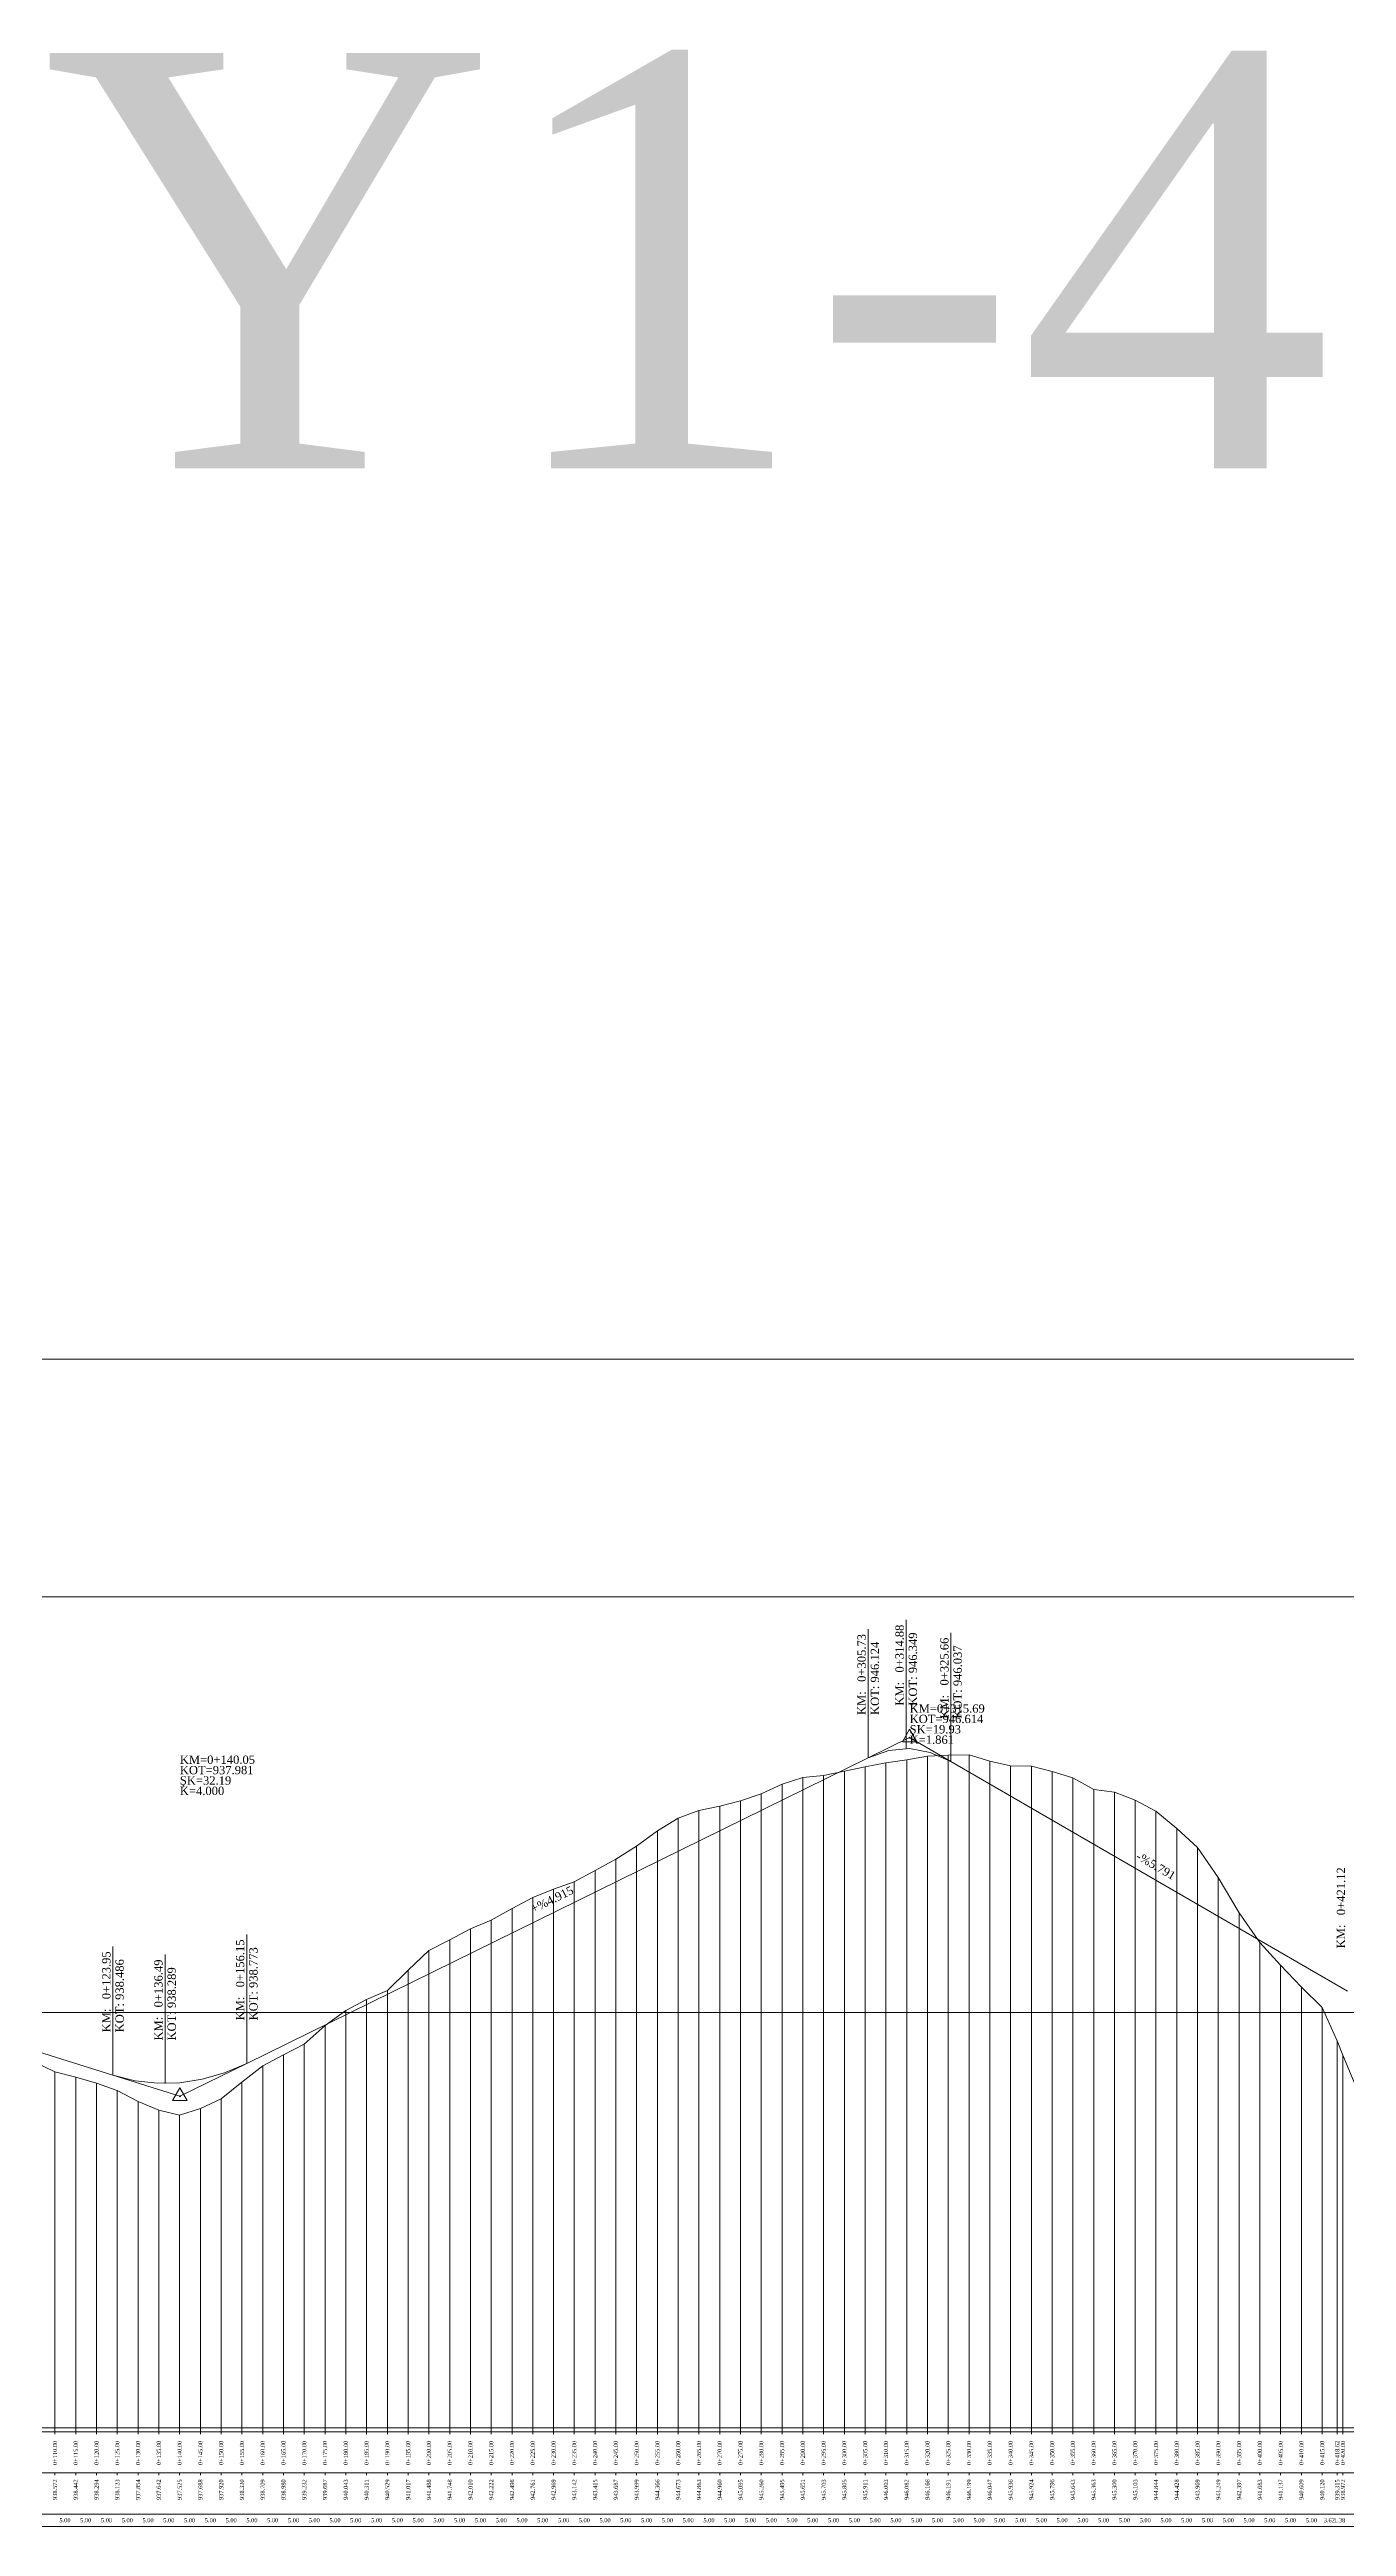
# Model space of a CAD drawing. Header units: metres. Extents: x 478603 to 489313, y 4282657 to 4289463.
# Drawn here: x 483821 to 484134, y 4285187 to 4285783 of the extents above; entities that cross this region are included whole.
import ezdxf

# ---------------------------------------------------------------- set-up
doc = ezdxf.new("R2010")
doc.units = ezdxf.units.M
doc.layers.get('0').update_dxf_attribs({"color": 5, "lineweight": 0})
for name, color, linetype, lineweight in [('PL_SEMBOL', 7, 'Continuous', 0), ('PR_ALINMAN', 1, 'Continuous', 0), ('PR_ENK_ARAMESAFE', 5, 'Continuous', 0), ('PR_ENK_EKSEN1', 5, 'Continuous', 0), ('PR_ENK_EKSEN1D', 1, 'Continuous', 0), ('PR_ENK_KM', 18, 'Continuous', 0), ('PR_ENK_Z', 96, 'Continuous', 0), ('PR_KIYAS', 153, 'Continuous', 0), ('PR_KURP', 2, 'Continuous', 0), ('PR_KURP_MIN', 30, 'Continuous', 0), ('PR_KURP_TF', 4, 'Continuous', 0), ('PR_KURP_TO', 96, 'Continuous', 0), ('PR_PROFIL', 153, 'Continuous', 0), ('PR_TANJANT', 30, 'Continuous', 0)]:
    doc.layers.add(name, color=color, linetype=linetype, lineweight=lineweight)
doc.styles.get("Standard").update_dxf_attribs({"font": 'times.ttf'})

# ---------------------------------------------------------------- blocks, each defined once
blk = doc.blocks.new('3')
at = {"layer": 'PL_SEMBOL'}
for p, q in [((0, 2), (-1.75, -1)), ((0.125, 0.125), (-0.125, -0.125)), ((-0.125, 0.125), (0.125, -0.125)), ((1.75, -1), (0, 2)), ((-1.75, -1), (1.75, -1))]:
    blk.add_line(p, q, dxfattribs=at)

msp = doc.modelspace()

# ---------------------------------------------------------------- linework, layer by layer
at = {"layer": 'PR_ALINMAN'}
for p, q in [((483868.82, 4285298.25), (484018.41, 4285371.77)), ((484038.33, 4285370.89), (484133.79, 4285315.61)), ((483712.67, 4285334.22), (483836.63, 4285295.38))]:
    msp.add_line(p, q, dxfattribs=at)
at = {"layer": 'PR_ENK_EKSEN1'}
for p, q in [((484022.67, 4285370.55), (484027.67, 4285371.34)), ((484027.67, 4285371.34), (484032.67, 4285372.19)), ((484032.67, 4285372.19), (484037.67, 4285372.43)), ((484037.67, 4285372.43), (484042.67, 4285372.52)), ((484042.67, 4285372.52), (484047.67, 4285371)), ((484047.67, 4285371), (484052.67, 4285369.89)), ((483992.67, 4285363.12), (483997.67, 4285365.48)), ((483997.67, 4285365.48), (484002.67, 4285367.03)), ((484002.67, 4285367.03), (484007.67, 4285367.56)), ((484007.67, 4285367.56), (484012.67, 4285368.57)), ((484012.67, 4285368.57), (484017.67, 4285369.63)), ((484017.67, 4285369.63), (484022.67, 4285370.55)), ((484052.67, 4285369.89), (484057.67, 4285369.76)), ((484057.67, 4285369.76), (484062.67, 4285368.49)), ((484062.67, 4285368.49), (484067.67, 4285366.95)), ((484067.67, 4285366.95), (484072.67, 4285364.15)), ((483972.67, 4285357.26), (483977.67, 4285359.15)), ((483977.67, 4285359.15), (483982.67, 4285360.13)), ((483982.67, 4285360.13), (483987.67, 4285361.47)), ((483987.67, 4285361.47), (483992.67, 4285363.12)), ((484072.67, 4285364.15), (484077.67, 4285363.52)), ((484077.67, 4285363.52), (484082.67, 4285361.56)), ((484082.67, 4285361.56), (484087.67, 4285358.97)), ((484087.67, 4285358.97), (484092.67, 4285354.81)), ((483962.67, 4285350.51), (483967.67, 4285354.18)), ((483967.67, 4285354.18), (483972.67, 4285357.26)), ((484092.67, 4285354.81), (484097.67, 4285350.22)), ((483952.67, 4285344.68), (483957.67, 4285347.4)), ((483957.67, 4285347.4), (483962.67, 4285350.51)), ((484097.67, 4285350.22), (484102.67, 4285343.01)), ((483942.67, 4285340.21), (483947.67, 4285341.94)), ((483947.67, 4285341.94), (483952.67, 4285344.68)), ((484102.67, 4285343.01), (484107.67, 4285334.49)), ((483927.67, 4285332.74), (483932.67, 4285335.51)), ((483932.67, 4285335.51), (483937.67, 4285338.14)), ((483937.67, 4285338.14), (483942.67, 4285340.21)), ((483917.67, 4285328.01), (483922.67, 4285330.62)), ((483922.67, 4285330.62), (483927.67, 4285332.74)), ((484107.67, 4285334.49), (484112.67, 4285327.35)), ((483907.67, 4285320.7), (483912.67, 4285325.4)), ((483912.67, 4285325.4), (483917.67, 4285328.01)), ((484112.67, 4285327.35), (484117.67, 4285321.9)), ((483902.67, 4285315.82), (483907.67, 4285320.7)), ((484117.67, 4285321.9), (484122.67, 4285316.61)), ((483892.67, 4285310.95), (483897.67, 4285313.63)), ((483897.67, 4285313.63), (483902.67, 4285315.82)), ((484122.67, 4285316.61), (484127.67, 4285311.72)), ((484127.67, 4285311.72), (484131.29, 4285303.67)), ((483882.67, 4285302.85), (483887.67, 4285307.39)), ((483887.67, 4285307.39), (483892.67, 4285310.95)), ((483872.67, 4285297.62), (483877.67, 4285300.32)), ((483877.67, 4285300.32), (483882.67, 4285302.85)), ((484131.29, 4285303.67), (484132.67, 4285300.25)), ((484132.67, 4285300.25), (484137.67, 4285288.08)), ((483817.67, 4285298.61), (483822.67, 4285296.24)), ((483822.67, 4285296.24), (483827.67, 4285294.94)), ((483827.67, 4285294.94), (483832.67, 4285293.46)), ((483832.67, 4285293.46), (483837.67, 4285291.75)), ((483862.67, 4285289.72), (483867.67, 4285293.72)), ((483867.67, 4285293.72), (483872.67, 4285297.62)), ((483837.67, 4285291.75), (483842.67, 4285289.06)), ((483842.67, 4285289.06), (483847.67, 4285286.94)), ((483852.67, 4285285.77), (483857.67, 4285287.4)), ((483857.67, 4285287.4), (483862.67, 4285289.72)), ((483847.67, 4285286.94), (483852.67, 4285285.77))]:
    msp.add_line(p, q, dxfattribs=at)
at = {"layer": 'PR_ENK_EKSEN1D'}
for p, q in [((484027.67, 4285209.52), (484027.67, 4285371.34)), ((484032.67, 4285209.52), (484032.67, 4285372.19)), ((484037.67, 4285209.52), (484037.67, 4285372.43)), ((484042.67, 4285209.52), (484042.67, 4285372.52)), ((484047.67, 4285209.52), (484047.67, 4285371)), ((483997.67, 4285209.52), (483997.67, 4285365.48)), ((484002.67, 4285209.52), (484002.67, 4285367.03)), ((484007.67, 4285209.52), (484007.67, 4285367.56)), ((484012.67, 4285209.52), (484012.67, 4285368.57)), ((484017.67, 4285209.52), (484017.67, 4285369.63)), ((484022.67, 4285209.52), (484022.67, 4285370.55)), ((484052.67, 4285209.52), (484052.67, 4285369.89)), ((484057.67, 4285209.52), (484057.67, 4285369.76)), ((484062.67, 4285209.52), (484062.67, 4285368.49)), ((484067.67, 4285209.52), (484067.67, 4285366.95)), ((483977.67, 4285209.52), (483977.67, 4285359.15)), ((483982.67, 4285209.52), (483982.67, 4285360.13)), ((483987.67, 4285209.52), (483987.67, 4285361.47)), ((483992.67, 4285209.52), (483992.67, 4285363.12)), ((484072.67, 4285209.52), (484072.67, 4285364.15)), ((484077.67, 4285209.52), (484077.67, 4285363.52)), ((484082.67, 4285209.52), (484082.67, 4285361.56)), ((484087.67, 4285209.52), (484087.67, 4285358.97)), ((483967.67, 4285209.52), (483967.67, 4285354.18)), ((483972.67, 4285209.52), (483972.67, 4285357.26)), ((484092.67, 4285209.52), (484092.67, 4285354.81)), ((483957.67, 4285209.52), (483957.67, 4285347.4)), ((483962.67, 4285209.52), (483962.67, 4285350.51)), ((484097.67, 4285209.52), (484097.67, 4285350.22)), ((483947.67, 4285209.52), (483947.67, 4285341.94)), ((483952.67, 4285209.52), (483952.67, 4285344.68)), ((484102.67, 4285209.52), (484102.67, 4285343.01)), ((483932.67, 4285209.52), (483932.67, 4285335.51)), ((483937.67, 4285209.52), (483937.67, 4285338.14)), ((483942.67, 4285209.52), (483942.67, 4285340.21)), ((483922.67, 4285209.52), (483922.67, 4285330.62)), ((483927.67, 4285209.52), (483927.67, 4285332.74)), ((484107.67, 4285209.52), (484107.67, 4285334.49)), ((483912.67, 4285209.52), (483912.67, 4285325.4)), ((483917.67, 4285209.52), (483917.67, 4285328.01)), ((484112.67, 4285209.52), (484112.67, 4285327.35)), ((483907.67, 4285209.52), (483907.67, 4285320.7)), ((484117.67, 4285209.52), (484117.67, 4285321.9)), ((483897.67, 4285209.52), (483897.67, 4285313.63)), ((483902.67, 4285209.52), (483902.67, 4285315.82)), ((484122.67, 4285209.52), (484122.67, 4285316.61)), ((484127.67, 4285209.52), (484127.67, 4285311.72)), ((483887.67, 4285209.52), (483887.67, 4285307.39)), ((483892.67, 4285209.52), (483892.67, 4285310.95)), ((483877.67, 4285209.52), (483877.67, 4285300.32)), ((483882.67, 4285209.52), (483882.67, 4285302.85)), ((484131.29, 4285209.52), (484131.29, 4285303.67)), ((484132.67, 4285209.52), (484132.67, 4285300.25)), ((483822.67, 4285209.52), (483822.67, 4285296.24)), ((483827.67, 4285209.52), (483827.67, 4285294.94)), ((483832.67, 4285209.52), (483832.67, 4285293.46)), ((483867.67, 4285209.52), (483867.67, 4285293.72)), ((483872.67, 4285209.52), (483872.67, 4285297.62)), ((483837.67, 4285209.52), (483837.67, 4285291.75)), ((483842.67, 4285209.52), (483842.67, 4285289.06)), ((483857.67, 4285209.52), (483857.67, 4285287.4)), ((483862.67, 4285209.52), (483862.67, 4285289.72)), ((483847.67, 4285209.52), (483847.67, 4285286.94)), ((483852.67, 4285209.52), (483852.67, 4285285.77))]:
    msp.add_line(p, q, dxfattribs=at)
at = {"layer": 'PR_KIYAS'}
for p, q in [((483712.67, 4285410.52), (484841.27, 4285410.52)), ((483712.67, 4285310.52), (484841.27, 4285310.52)), ((483712.67, 4285210.52), (484841.27, 4285210.52))]:
    msp.add_line(p, q, dxfattribs=at)
at = {"layer": 'PR_KURP'}
for p, q in [((484018.41, 4285371.77), (484023.39, 4285373.55)), ((484023.39, 4285373.55), (484028.37, 4285374)), ((484028.37, 4285374), (484033.35, 4285373.11)), ((484033.35, 4285373.11), (484038.33, 4285370.89)), ((483836.63, 4285295.38), (483842, 4285294.06)), ((483842, 4285294.06), (483847.36, 4285293.46)), ((483847.36, 4285293.46), (483852.73, 4285293.58)), ((483852.73, 4285293.58), (483858.09, 4285294.41)), ((483858.09, 4285294.41), (483863.46, 4285295.97)), ((483863.46, 4285295.97), (483868.82, 4285298.25))]:
    msp.add_line(p, q, dxfattribs=at)
at = {"layer": 'PR_KURP_MIN'}
for p, q in [((484027.55, 4285374.02), (484027.55, 4285405.02)), ((483849.16, 4285293.42), (483849.16, 4285324.42))]:
    msp.add_line(p, q, dxfattribs=at)
at = {"layer": 'PR_KURP_TF'}
for p, q in [((484038.33, 4285370.89), (484038.33, 4285401.89)), ((483868.82, 4285298.25), (483868.82, 4285329.25))]:
    msp.add_line(p, q, dxfattribs=at)
at = {"layer": 'PR_KURP_TO'}
for p, q in [((484018.41, 4285371.77), (484018.41, 4285402.77)), ((483836.63, 4285295.38), (483836.63, 4285326.38))]:
    msp.add_line(p, q, dxfattribs=at)
at = {"layer": 'PR_PROFIL'}
for p, q in [((483712.67, 4285467.72), (484841.27, 4285467.72)), ((483692.67, 4285209.52), (484841.27, 4285209.52)), ((483822.67, 4285209.02), (483822.67, 4285209.52)), ((483827.67, 4285209.02), (483827.67, 4285209.52)), ((483832.67, 4285209.02), (483832.67, 4285209.52)), ((483837.67, 4285209.02), (483837.67, 4285209.52)), ((483842.67, 4285209.02), (483842.67, 4285209.52)), ((483847.67, 4285209.02), (483847.67, 4285209.52)), ((483852.67, 4285209.02), (483852.67, 4285209.52)), ((483857.67, 4285209.02), (483857.67, 4285209.52)), ((483862.67, 4285209.02), (483862.67, 4285209.52)), ((483867.67, 4285209.02), (483867.67, 4285209.52)), ((483872.67, 4285209.02), (483872.67, 4285209.52)), ((483877.67, 4285209.02), (483877.67, 4285209.52)), ((483882.67, 4285209.02), (483882.67, 4285209.52)), ((483887.67, 4285209.02), (483887.67, 4285209.52)), ((483892.67, 4285209.02), (483892.67, 4285209.52)), ((483897.67, 4285209.02), (483897.67, 4285209.52)), ((483902.67, 4285209.02), (483902.67, 4285209.52)), ((483907.67, 4285209.02), (483907.67, 4285209.52)), ((483912.67, 4285209.02), (483912.67, 4285209.52)), ((483917.67, 4285209.02), (483917.67, 4285209.52)), ((483922.67, 4285209.02), (483922.67, 4285209.52)), ((483927.67, 4285209.02), (483927.67, 4285209.52)), ((483932.67, 4285209.02), (483932.67, 4285209.52)), ((483937.67, 4285209.02), (483937.67, 4285209.52)), ((483942.67, 4285209.02), (483942.67, 4285209.52)), ((483947.67, 4285209.02), (483947.67, 4285209.52)), ((483952.67, 4285209.02), (483952.67, 4285209.52)), ((483957.67, 4285209.02), (483957.67, 4285209.52)), ((483962.67, 4285209.02), (483962.67, 4285209.52)), ((483967.67, 4285209.02), (483967.67, 4285209.52)), ((483972.67, 4285209.02), (483972.67, 4285209.52)), ((483977.67, 4285209.02), (483977.67, 4285209.52)), ((483982.67, 4285209.02), (483982.67, 4285209.52)), ((483987.67, 4285209.02), (483987.67, 4285209.52)), ((483992.67, 4285209.02), (483992.67, 4285209.52)), ((483997.67, 4285209.02), (483997.67, 4285209.52)), ((484002.67, 4285209.02), (484002.67, 4285209.52)), ((484007.67, 4285209.02), (484007.67, 4285209.52)), ((484012.67, 4285209.02), (484012.67, 4285209.52)), ((484017.67, 4285209.02), (484017.67, 4285209.52)), ((484022.67, 4285209.02), (484022.67, 4285209.52)), ((484027.67, 4285209.02), (484027.67, 4285209.52)), ((484032.67, 4285209.02), (484032.67, 4285209.52)), ((484037.67, 4285209.02), (484037.67, 4285209.52)), ((484042.67, 4285209.02), (484042.67, 4285209.52)), ((484047.67, 4285209.02), (484047.67, 4285209.52)), ((484052.67, 4285209.02), (484052.67, 4285209.52)), ((484057.67, 4285209.02), (484057.67, 4285209.52)), ((484062.67, 4285209.02), (484062.67, 4285209.52)), ((484067.67, 4285209.02), (484067.67, 4285209.52)), ((484072.67, 4285209.02), (484072.67, 4285209.52)), ((484077.67, 4285209.02), (484077.67, 4285209.52)), ((484082.67, 4285209.02), (484082.67, 4285209.52)), ((484087.67, 4285209.02), (484087.67, 4285209.52)), ((484092.67, 4285209.02), (484092.67, 4285209.52)), ((484097.67, 4285209.02), (484097.67, 4285209.52)), ((484102.67, 4285209.02), (484102.67, 4285209.52)), ((484107.67, 4285209.02), (484107.67, 4285209.52)), ((484112.67, 4285209.02), (484112.67, 4285209.52)), ((484117.67, 4285209.02), (484117.67, 4285209.52)), ((484122.67, 4285209.02), (484122.67, 4285209.52)), ((484127.67, 4285209.02), (484127.67, 4285209.52)), ((484131.29, 4285209.02), (484131.29, 4285209.52)), ((484132.67, 4285209.02), (484132.67, 4285209.52)), ((483692.67, 4285199.65), (484841.27, 4285199.65)), ((483822.67, 4285199.15), (483822.67, 4285199.65)), ((483827.67, 4285199.15), (483827.67, 4285199.65)), ((483832.67, 4285199.15), (483832.67, 4285199.65)), ((483837.67, 4285199.15), (483837.67, 4285199.65)), ((483842.67, 4285199.15), (483842.67, 4285199.65)), ((483847.67, 4285199.15), (483847.67, 4285199.65)), ((483852.67, 4285199.15), (483852.67, 4285199.65)), ((483857.67, 4285199.15), (483857.67, 4285199.65)), ((483862.67, 4285199.15), (483862.67, 4285199.65)), ((483867.67, 4285199.15), (483867.67, 4285199.65)), ((483872.67, 4285199.15), (483872.67, 4285199.65)), ((483877.67, 4285199.15), (483877.67, 4285199.65)), ((483882.67, 4285199.15), (483882.67, 4285199.65)), ((483887.67, 4285199.15), (483887.67, 4285199.65)), ((483892.67, 4285199.15), (483892.67, 4285199.65)), ((483897.67, 4285199.15), (483897.67, 4285199.65)), ((483902.67, 4285199.15), (483902.67, 4285199.65)), ((483907.67, 4285199.15), (483907.67, 4285199.65)), ((483912.67, 4285199.15), (483912.67, 4285199.65)), ((483917.67, 4285199.15), (483917.67, 4285199.65)), ((483922.67, 4285199.15), (483922.67, 4285199.65)), ((483927.67, 4285199.15), (483927.67, 4285199.65)), ((483932.67, 4285199.15), (483932.67, 4285199.65)), ((483937.67, 4285199.15), (483937.67, 4285199.65)), ((483942.67, 4285199.15), (483942.67, 4285199.65)), ((483947.67, 4285199.15), (483947.67, 4285199.65)), ((483952.67, 4285199.15), (483952.67, 4285199.65)), ((483957.67, 4285199.15), (483957.67, 4285199.65)), ((483962.67, 4285199.15), (483962.67, 4285199.65)), ((483967.67, 4285199.15), (483967.67, 4285199.65)), ((483972.67, 4285199.15), (483972.67, 4285199.65)), ((483977.67, 4285199.15), (483977.67, 4285199.65)), ((483982.67, 4285199.15), (483982.67, 4285199.65)), ((483987.67, 4285199.15), (483987.67, 4285199.65)), ((483992.67, 4285199.15), (483992.67, 4285199.65)), ((483997.67, 4285199.15), (483997.67, 4285199.65)), ((484002.67, 4285199.15), (484002.67, 4285199.65)), ((484007.67, 4285199.15), (484007.67, 4285199.65)), ((484012.67, 4285199.15), (484012.67, 4285199.65)), ((484017.67, 4285199.15), (484017.67, 4285199.65)), ((484022.67, 4285199.15), (484022.67, 4285199.65)), ((484027.67, 4285199.15), (484027.67, 4285199.65)), ((484032.67, 4285199.15), (484032.67, 4285199.65)), ((484037.67, 4285199.15), (484037.67, 4285199.65)), ((484042.67, 4285199.15), (484042.67, 4285199.65)), ((484047.67, 4285199.15), (484047.67, 4285199.65)), ((484052.67, 4285199.15), (484052.67, 4285199.65)), ((484057.67, 4285199.15), (484057.67, 4285199.65)), ((484062.67, 4285199.15), (484062.67, 4285199.65)), ((484067.67, 4285199.15), (484067.67, 4285199.65)), ((484072.67, 4285199.15), (484072.67, 4285199.65)), ((484077.67, 4285199.15), (484077.67, 4285199.65)), ((484082.67, 4285199.15), (484082.67, 4285199.65)), ((484087.67, 4285199.15), (484087.67, 4285199.65)), ((484092.67, 4285199.15), (484092.67, 4285199.65)), ((484097.67, 4285199.15), (484097.67, 4285199.65)), ((484102.67, 4285199.15), (484102.67, 4285199.65)), ((484107.67, 4285199.15), (484107.67, 4285199.65)), ((484112.67, 4285199.15), (484112.67, 4285199.65)), ((484117.67, 4285199.15), (484117.67, 4285199.65)), ((484122.67, 4285199.15), (484122.67, 4285199.65)), ((484127.67, 4285199.15), (484127.67, 4285199.65)), ((484131.29, 4285199.15), (484131.29, 4285199.65)), ((484132.67, 4285199.15), (484132.67, 4285199.65)), ((483692.67, 4285189.77), (484841.27, 4285189.77)), ((483692.67, 4285186.77), (484841.27, 4285186.77))]:
    msp.add_line(p, q, dxfattribs=at)
at = {"layer": 'PR_TANJANT'}
for p, q in [((484018.41, 4285371.77), (484028.37, 4285376.66)), ((484028.37, 4285376.66), (484038.33, 4285370.89)), ((483836.63, 4285295.38), (483852.73, 4285290.34)), ((483852.73, 4285290.34), (483868.82, 4285298.25))]:
    msp.add_line(p, q, dxfattribs=at)

# ---------------------------------------------------------------- block references
at = {"layer": 'PR_ALINMAN'}
for p in [(484028.37, 4285376.66), (483852.73, 4285290.34)]:
    msp.add_blockref('3', p, dxfattribs=at)

# ---------------------------------------------------------------- texts
msp.add_text('Y1-4', height=100).set_placement((483819.7, 4285682.17))
for s, p in [('KM=0+315.69', (484028.37, 4285382.66)), ('KOT=946.614', (484028.37, 4285380.16)), ('K=1.861', (484028.37, 4285375.16)), ('ŞK=19.93', (484028.37, 4285377.66)), ('KM=0+140.05', (483852.73, 4285370.34)), ('KOT=937.981', (483852.73, 4285367.84)), ('K=4.000', (483852.73, 4285362.84)), ('ŞK=32.19', (483852.73, 4285365.34))]:
    msp.add_text(s, height=2, dxfattribs=at).set_placement(p)
for s, rotation, p in [('-%5.791', 329.92316, (484082.7, 4285347.51)), ('+%4.915', 26.17408, (483937.8, 4285334.38))]:
    msp.add_text(s, height=2, rotation=rotation, dxfattribs=at).set_placement(p)
at = {"layer": 'PR_ENK_ARAMESAFE'}
for s, p in [('5.00', (483823.74, 4285187.77)), ('5.00', (483828.74, 4285187.77)), ('5.00', (483833.74, 4285187.77)), ('5.00', (483838.74, 4285187.77)), ('5.00', (483843.74, 4285187.77)), ('5.00', (483848.74, 4285187.77)), ('5.00', (483853.74, 4285187.77)), ('5.00', (483858.74, 4285187.77)), ('5.00', (483863.74, 4285187.77)), ('5.00', (483868.74, 4285187.77)), ('5.00', (483873.74, 4285187.77)), ('5.00', (483878.74, 4285187.77)), ('5.00', (483883.74, 4285187.77)), ('5.00', (483888.74, 4285187.77)), ('5.00', (483893.74, 4285187.77)), ('5.00', (483898.74, 4285187.77)), ('5.00', (483903.74, 4285187.77)), ('5.00', (483908.74, 4285187.77)), ('5.00', (483913.74, 4285187.77)), ('5.00', (483918.74, 4285187.77)), ('5.00', (483923.74, 4285187.77)), ('5.00', (483928.74, 4285187.77)), ('5.00', (483933.74, 4285187.77)), ('5.00', (483938.74, 4285187.77)), ('5.00', (483943.74, 4285187.77)), ('5.00', (483948.74, 4285187.77)), ('5.00', (483953.74, 4285187.77)), ('5.00', (483958.74, 4285187.77)), ('5.00', (483963.74, 4285187.77)), ('5.00', (483968.74, 4285187.77)), ('5.00', (483973.74, 4285187.77)), ('5.00', (483978.74, 4285187.77)), ('5.00', (483983.74, 4285187.77)), ('5.00', (483988.74, 4285187.77)), ('5.00', (483993.74, 4285187.77)), ('5.00', (483998.74, 4285187.77)), ('5.00', (484003.74, 4285187.77)), ('5.00', (484008.74, 4285187.77)), ('5.00', (484013.74, 4285187.77)), ('5.00', (484018.74, 4285187.77)), ('5.00', (484023.74, 4285187.77)), ('5.00', (484028.74, 4285187.77)), ('5.00', (484033.74, 4285187.77)), ('5.00', (484038.74, 4285187.77)), ('5.00', (484043.74, 4285187.77)), ('5.00', (484048.74, 4285187.77)), ('5.00', (484053.74, 4285187.77)), ('5.00', (484058.74, 4285187.77)), ('5.00', (484063.74, 4285187.77)), ('5.00', (484068.74, 4285187.77)), ('5.00', (484073.74, 4285187.77)), ('5.00', (484078.74, 4285187.77)), ('5.00', (484083.74, 4285187.77)), ('5.00', (484088.74, 4285187.77)), ('5.00', (484093.74, 4285187.77)), ('5.00', (484098.74, 4285187.77)), ('5.00', (484103.74, 4285187.77)), ('5.00', (484108.74, 4285187.77)), ('5.00', (484113.74, 4285187.77)), ('5.00', (484118.74, 4285187.77)), ('5.00', (484123.74, 4285187.77)), ('3.62', (484128.05, 4285187.77)), ('1.38', (484130.55, 4285187.77))]:
    msp.add_text(s, height=1, dxfattribs=at).set_placement(p)
at = {"layer": 'PR_ENK_KM'}
for s, p in [('  0+110.00', (483823.17, 4285200.81)), ('  0+115.00', (483828.17, 4285200.81)), ('  0+120.00', (483833.17, 4285200.81)), ('  0+125.00', (483838.17, 4285200.81)), ('  0+130.00', (483843.17, 4285200.81)), ('  0+135.00', (483848.17, 4285200.81)), ('  0+140.00', (483853.17, 4285200.81)), ('  0+145.00', (483858.17, 4285200.81)), ('  0+150.00', (483863.17, 4285200.81)), ('  0+155.00', (483868.17, 4285200.81)), ('  0+160.00', (483873.17, 4285200.81)), ('  0+165.00', (483878.17, 4285200.81)), ('  0+170.00', (483883.17, 4285200.81)), ('  0+175.00', (483888.17, 4285200.81)), ('  0+180.00', (483893.17, 4285200.81)), ('  0+185.00', (483898.17, 4285200.81)), ('  0+190.00', (483903.17, 4285200.81)), ('  0+195.00', (483908.17, 4285200.81)), ('  0+200.00', (483913.17, 4285200.81)), ('  0+205.00', (483918.17, 4285200.81)), ('  0+210.00', (483923.17, 4285200.81)), ('  0+215.00', (483928.17, 4285200.81)), ('  0+220.00', (483933.17, 4285200.81)), ('  0+225.00', (483938.17, 4285200.81)), ('  0+230.00', (483943.17, 4285200.81)), ('  0+235.00', (483948.17, 4285200.81)), ('  0+240.00', (483953.17, 4285200.81)), ('  0+245.00', (483958.17, 4285200.81)), ('  0+250.00', (483963.17, 4285200.81)), ('  0+255.00', (483968.17, 4285200.81)), ('  0+260.00', (483973.17, 4285200.81)), ('  0+265.00', (483978.17, 4285200.81)), ('  0+270.00', (483983.17, 4285200.81)), ('  0+275.00', (483988.17, 4285200.81)), ('  0+280.00', (483993.17, 4285200.81)), ('  0+285.00', (483998.17, 4285200.81)), ('  0+290.00', (484003.17, 4285200.81)), ('  0+295.00', (484008.17, 4285200.81)), ('  0+300.00', (484013.17, 4285200.81)), ('  0+305.00', (484018.17, 4285200.81)), ('  0+310.00', (484023.17, 4285200.81)), ('  0+315.00', (484028.17, 4285200.81)), ('  0+320.00', (484033.17, 4285200.81)), ('  0+325.00', (484038.17, 4285200.81)), ('  0+330.00', (484043.17, 4285200.81)), ('  0+335.00', (484048.17, 4285200.81)), ('  0+340.00', (484053.17, 4285200.81)), ('  0+345.00', (484058.17, 4285200.81)), ('  0+350.00', (484063.17, 4285200.81)), ('  0+355.00', (484068.17, 4285200.81)), ('  0+360.00', (484073.17, 4285200.81)), ('  0+365.00', (484078.17, 4285200.81)), ('  0+370.00', (484083.17, 4285200.81)), ('  0+375.00', (484088.17, 4285200.81)), ('  0+380.00', (484093.17, 4285200.81)), ('  0+385.00', (484098.17, 4285200.81)), ('  0+390.00', (484103.17, 4285200.81)), ('  0+395.00', (484108.17, 4285200.81)), ('  0+400.00', (484113.17, 4285200.81)), ('  0+405.00', (484118.17, 4285200.81)), ('  0+410.00', (484123.17, 4285200.81)), ('  0+415.00', (484128.17, 4285200.81)), ('  0+418.62', (484131.79, 4285200.81)), ('  0+420.00', (484133.17, 4285200.81))]:
    msp.add_text(s, height=1, rotation=90, dxfattribs=at).set_placement(p)
at = {"layer": 'PR_ENK_Z'}
for s, p in [('938.572', (483823.17, 4285193.15)), ('938.442', (483828.17, 4285193.15)), ('938.294', (483833.17, 4285193.15)), ('938.123', (483838.17, 4285193.15)), ('937.854', (483843.17, 4285193.15)), ('937.642', (483848.17, 4285193.15)), ('937.525', (483853.17, 4285193.15)), ('937.688', (483858.17, 4285193.15)), ('937.920', (483863.17, 4285193.15)), ('938.320', (483868.17, 4285193.15)), ('938.709', (483873.17, 4285193.15)), ('938.980', (483878.17, 4285193.15)), ('939.232', (483883.17, 4285193.15)), ('939.687', (483888.17, 4285193.15)), ('940.043', (483893.17, 4285193.15)), ('940.311', (483898.17, 4285193.15)), ('940.529', (483903.17, 4285193.15)), ('941.017', (483908.17, 4285193.15)), ('941.488', (483913.17, 4285193.15)), ('941.748', (483918.17, 4285193.15)), ('942.010', (483923.17, 4285193.15)), ('942.222', (483928.17, 4285193.15)), ('942.498', (483933.17, 4285193.15)), ('942.761', (483938.17, 4285193.15)), ('942.969', (483943.17, 4285193.15)), ('943.142', (483948.17, 4285193.15)), ('943.415', (483953.17, 4285193.15)), ('943.687', (483958.17, 4285193.15)), ('943.999', (483963.17, 4285193.15)), ('944.366', (483968.17, 4285193.15)), ('944.673', (483973.17, 4285193.15)), ('944.863', (483978.17, 4285193.15)), ('944.960', (483983.17, 4285193.15)), ('945.095', (483988.17, 4285193.15)), ('945.260', (483993.17, 4285193.15)), ('945.495', (483998.17, 4285193.15)), ('945.651', (484003.17, 4285193.15)), ('945.703', (484008.17, 4285193.15)), ('945.805', (484013.17, 4285193.15)), ('945.911', (484018.17, 4285193.15)), ('946.003', (484023.17, 4285193.15)), ('946.082', (484028.17, 4285193.15)), ('946.166', (484033.17, 4285193.15)), ('946.191', (484038.17, 4285193.15)), ('946.199', (484043.17, 4285193.15)), ('946.047', (484048.17, 4285193.15)), ('945.936', (484053.17, 4285193.15)), ('945.924', (484058.17, 4285193.15)), ('945.796', (484063.17, 4285193.15)), ('945.643', (484068.17, 4285193.15)), ('945.363', (484073.17, 4285193.15)), ('945.300', (484078.17, 4285193.15)), ('945.103', (484083.17, 4285193.15)), ('944.844', (484088.17, 4285193.15)), ('944.428', (484093.17, 4285193.15)), ('943.969', (484098.17, 4285193.15)), ('943.249', (484103.17, 4285193.15)), ('942.397', (484108.17, 4285193.15)), ('941.683', (484113.17, 4285193.15)), ('941.137', (484118.17, 4285193.15)), ('940.609', (484123.17, 4285193.15)), ('940.120', (484128.17, 4285193.15)), ('939.315', (484131.79, 4285193.15)), ('938.972', (484133.17, 4285193.15))]:
    msp.add_text(s, height=1, rotation=90, dxfattribs=at).set_placement(p)
at = {"layer": 'PR_KURP_MIN'}
for s, p in [('KM:   0+314.88', (484026.95, 4285384.35)), ('KOT: 946.349', (484030.15, 4285384.35)), ('KM:   0+136.49', (483848.56, 4285303.75)), ('KOT: 938.289', (483851.76, 4285303.75))]:
    msp.add_text(s, height=2, rotation=90, dxfattribs=at).set_placement(p)
at = {"layer": 'PR_KURP_TF'}
for s, p in [('KM:   0+325.66', (484037.73, 4285381.23)), ('KOT: 946.037', (484040.93, 4285381.23)), ('KM:   0+156.15', (483868.22, 4285308.58)), ('KOT: 938.773', (483871.42, 4285308.58))]:
    msp.add_text(s, height=2, rotation=90, dxfattribs=at).set_placement(p)
at = {"layer": 'PR_KURP_TO'}
for s, p in [('KM:   0+305.73', (484017.81, 4285382.1)), ('KOT: 946.124', (484021.01, 4285382.1)), ('KM:   0+421.12', (484133.19, 4285325.94)), ('KM:   0+123.95', (483836.03, 4285305.71)), ('KOT: 938.486', (483839.23, 4285305.71))]:
    msp.add_text(s, height=2, rotation=90, dxfattribs=at).set_placement(p)

doc.saveas('drawing.dxf')
